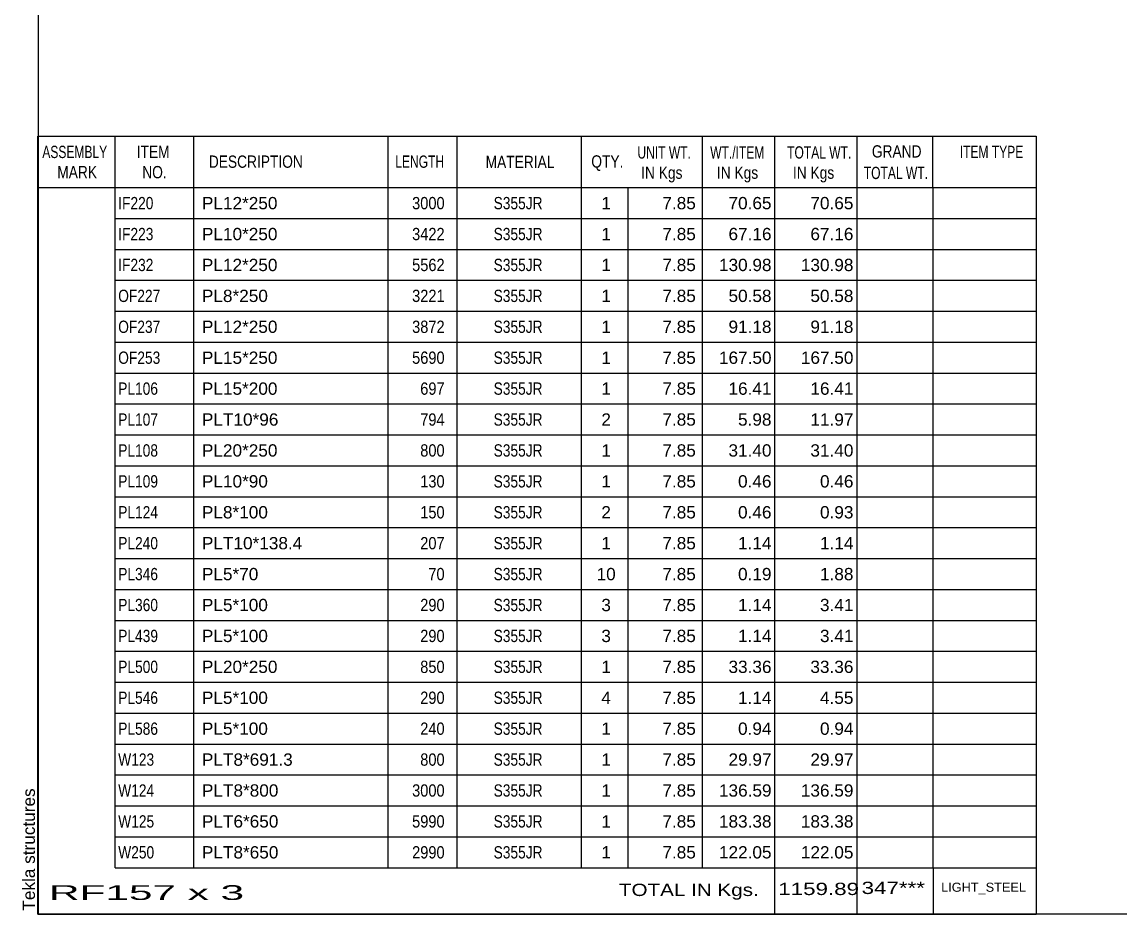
# Model space of a CAD drawing. Header units: millimetres. Extents: x -1016 to -614, y -188 to 89.
# Drawn here: x -1016.1 to -845.7, y -187.6 to -49.1 of the extents above; entities that cross this region are included whole.
import ezdxf

# ---------------------------------------------------------------- set-up
doc = ezdxf.new("R2010")
doc.units = ezdxf.units.MM
doc.styles.add('Arial', font='ARIAL.TTF', dxfattribs={"height": 0.2})

# ---------------------------------------------------------------- blocks, each defined once
blk = doc.blocks.new('Unknown-624476843-1210')
at = {"color": 5, "linetype": 'Continuous'}
for p, q in [((-1013.61, 89.45), (-1013.61, -187.55)), ((-1013.61, -187.55), (-613.61, -187.55))]:
    blk.add_line(p, q, dxfattribs=at)
at = {"color": 174, "linetype": 'Continuous', "style": 'Arial'}
blk.add_text('Tekla structures', height=1.9102, rotation=90, dxfattribs=at).set_placement((-1014.11, -187.05))
blk = doc.blocks.new('CBS_BOM-624476843-6689')
at = {"color": 7, "linetype": 'Continuous'}
for p, q in [((-1013.64, -74.78), (-1013.64, -66.78)), ((-1013.64, -66.78), (-858.72, -66.78)), ((-1001.64, -74.78), (-1001.64, -66.78)), ((-989.45, -74.78), (-989.45, -66.78)), ((-959.28, -74.78), (-959.28, -66.78)), ((-948.6, -74.78), (-948.6, -66.78)), ((-929.29, -74.78), (-929.29, -66.78)), ((-910.49, -74.78), (-910.49, -66.78)), ((-899.27, -74.78), (-899.27, -66.78)), ((-886.49, -74.78), (-886.49, -66.78)), ((-874.74, -74.78), (-874.74, -66.78)), ((-858.72, -66.79), (-858.72, -74.77)), ((-1013.64, -74.78), (-858.72, -74.78)), ((-1013.64, -79.58), (-1013.64, -74.78)), ((-1001.64, -79.58), (-1001.64, -74.78)), ((-989.45, -79.58), (-989.45, -74.78)), ((-959.28, -79.58), (-959.28, -74.78)), ((-948.6, -79.58), (-948.6, -74.78)), ((-929.29, -79.58), (-929.29, -74.78)), ((-922.02, -79.58), (-922.02, -74.78)), ((-910.49, -79.58), (-910.49, -74.78)), ((-899.27, -79.58), (-899.27, -74.78)), ((-886.49, -79.58), (-886.49, -74.78)), ((-874.72, -79.58), (-874.72, -74.78)), ((-858.72, -74.79), (-858.72, -79.58)), ((-1013.64, -84.38), (-1013.64, -79.58)), ((-1001.64, -79.58), (-858.72, -79.58)), ((-1001.64, -84.38), (-1001.64, -79.58)), ((-989.45, -84.38), (-989.45, -79.58)), ((-959.28, -84.38), (-959.28, -79.58)), ((-948.6, -84.38), (-948.6, -79.58)), ((-929.29, -84.38), (-929.29, -79.58)), ((-922.02, -84.38), (-922.02, -79.58)), ((-910.49, -84.38), (-910.49, -79.58)), ((-899.27, -84.38), (-899.27, -79.58)), ((-886.49, -84.38), (-886.49, -79.58)), ((-874.72, -84.38), (-874.72, -79.58)), ((-858.72, -79.59), (-858.72, -84.38)), ((-1013.64, -89.18), (-1013.64, -84.38)), ((-1001.64, -84.38), (-858.72, -84.38)), ((-1001.64, -89.18), (-1001.64, -84.38)), ((-989.45, -89.18), (-989.45, -84.38)), ((-959.28, -89.18), (-959.28, -84.38)), ((-948.6, -89.18), (-948.6, -84.38)), ((-929.29, -89.18), (-929.29, -84.38)), ((-922.02, -89.18), (-922.02, -84.38)), ((-910.49, -89.18), (-910.49, -84.38)), ((-899.27, -89.18), (-899.27, -84.38)), ((-886.49, -89.18), (-886.49, -84.38)), ((-874.72, -89.18), (-874.72, -84.38)), ((-858.72, -84.39), (-858.72, -89.18)), ((-1013.64, -93.98), (-1013.64, -89.18)), ((-1001.64, -89.18), (-858.72, -89.18)), ((-1001.64, -93.98), (-1001.64, -89.18)), ((-989.45, -93.98), (-989.45, -89.18)), ((-959.28, -93.98), (-959.28, -89.18)), ((-948.6, -93.98), (-948.6, -89.18)), ((-929.29, -93.98), (-929.29, -89.18)), ((-922.02, -93.98), (-922.02, -89.18)), ((-910.49, -93.98), (-910.49, -89.18)), ((-899.27, -93.98), (-899.27, -89.18)), ((-886.49, -93.98), (-886.49, -89.18)), ((-874.72, -93.98), (-874.72, -89.18)), ((-858.72, -89.19), (-858.72, -93.98)), ((-1013.64, -98.78), (-1013.64, -93.98)), ((-1001.64, -93.98), (-858.72, -93.98)), ((-1001.64, -98.78), (-1001.64, -93.98)), ((-989.45, -98.78), (-989.45, -93.98)), ((-959.28, -98.78), (-959.28, -93.98)), ((-948.6, -98.78), (-948.6, -93.98)), ((-929.29, -98.78), (-929.29, -93.98)), ((-922.02, -98.78), (-922.02, -93.98)), ((-910.49, -98.78), (-910.49, -93.98)), ((-899.27, -98.78), (-899.27, -93.98)), ((-886.49, -98.78), (-886.49, -93.98)), ((-874.72, -98.78), (-874.72, -93.98)), ((-858.72, -93.99), (-858.72, -98.78)), ((-1013.64, -103.58), (-1013.64, -98.78)), ((-1001.64, -98.78), (-858.72, -98.78)), ((-1001.64, -103.58), (-1001.64, -98.78)), ((-989.45, -103.58), (-989.45, -98.78)), ((-959.28, -103.58), (-959.28, -98.78)), ((-948.6, -103.58), (-948.6, -98.78)), ((-929.29, -103.58), (-929.29, -98.78)), ((-922.02, -103.58), (-922.02, -98.78)), ((-910.49, -103.58), (-910.49, -98.78)), ((-899.27, -103.58), (-899.27, -98.78)), ((-886.49, -103.58), (-886.49, -98.78)), ((-874.72, -103.58), (-874.72, -98.78)), ((-858.72, -98.79), (-858.72, -103.58)), ((-1013.64, -108.38), (-1013.64, -103.58)), ((-1001.64, -103.58), (-858.72, -103.58)), ((-1001.64, -108.38), (-1001.64, -103.58)), ((-989.45, -108.38), (-989.45, -103.58)), ((-959.28, -108.38), (-959.28, -103.58)), ((-948.6, -108.38), (-948.6, -103.58)), ((-929.29, -108.38), (-929.29, -103.58)), ((-922.02, -108.38), (-922.02, -103.58)), ((-910.49, -108.38), (-910.49, -103.58)), ((-899.27, -108.38), (-899.27, -103.58)), ((-886.49, -108.38), (-886.49, -103.58)), ((-874.72, -108.38), (-874.72, -103.58)), ((-858.72, -103.59), (-858.72, -108.38)), ((-1013.64, -113.18), (-1013.64, -108.38)), ((-1001.64, -108.38), (-858.72, -108.38)), ((-1001.64, -113.18), (-1001.64, -108.38)), ((-989.45, -113.18), (-989.45, -108.38)), ((-959.28, -113.18), (-959.28, -108.38)), ((-948.6, -113.18), (-948.6, -108.38)), ((-929.29, -113.18), (-929.29, -108.38)), ((-922.02, -113.18), (-922.02, -108.38)), ((-910.49, -113.18), (-910.49, -108.38)), ((-899.27, -113.18), (-899.27, -108.38)), ((-886.49, -113.18), (-886.49, -108.38)), ((-874.72, -113.18), (-874.72, -108.38)), ((-858.72, -108.39), (-858.72, -113.18)), ((-1013.64, -117.98), (-1013.64, -113.18)), ((-1001.64, -113.18), (-858.72, -113.18)), ((-1001.64, -117.98), (-1001.64, -113.18)), ((-989.45, -117.98), (-989.45, -113.18)), ((-959.28, -117.98), (-959.28, -113.18)), ((-948.6, -117.98), (-948.6, -113.18)), ((-929.29, -117.98), (-929.29, -113.18)), ((-922.02, -117.98), (-922.02, -113.18)), ((-910.49, -117.98), (-910.49, -113.18)), ((-899.27, -117.98), (-899.27, -113.18)), ((-886.49, -117.98), (-886.49, -113.18)), ((-874.72, -117.98), (-874.72, -113.18)), ((-858.72, -113.19), (-858.72, -117.98)), ((-1013.64, -122.78), (-1013.64, -117.98)), ((-1001.64, -117.98), (-858.72, -117.98)), ((-1001.64, -122.78), (-1001.64, -117.98)), ((-989.45, -122.78), (-989.45, -117.98)), ((-959.28, -122.78), (-959.28, -117.98)), ((-948.6, -122.78), (-948.6, -117.98)), ((-929.29, -122.78), (-929.29, -117.98)), ((-922.02, -122.78), (-922.02, -117.98)), ((-910.49, -122.78), (-910.49, -117.98)), ((-899.27, -122.78), (-899.27, -117.98)), ((-886.49, -122.78), (-886.49, -117.98)), ((-874.72, -122.78), (-874.72, -117.98)), ((-858.72, -117.99), (-858.72, -122.78)), ((-1013.64, -127.58), (-1013.64, -122.78)), ((-1001.64, -122.78), (-858.72, -122.78)), ((-1001.64, -127.58), (-1001.64, -122.78)), ((-989.45, -127.58), (-989.45, -122.78)), ((-959.28, -127.58), (-959.28, -122.78)), ((-948.6, -127.58), (-948.6, -122.78)), ((-929.29, -127.58), (-929.29, -122.78)), ((-922.02, -127.58), (-922.02, -122.78)), ((-910.49, -127.58), (-910.49, -122.78)), ((-899.27, -127.58), (-899.27, -122.78)), ((-886.49, -127.58), (-886.49, -122.78)), ((-874.72, -127.58), (-874.72, -122.78)), ((-858.72, -122.79), (-858.72, -127.58)), ((-1013.64, -132.38), (-1013.64, -127.58)), ((-1001.64, -127.58), (-858.72, -127.58)), ((-1001.64, -132.38), (-1001.64, -127.58)), ((-989.45, -132.38), (-989.45, -127.58)), ((-959.28, -132.38), (-959.28, -127.58)), ((-948.6, -132.38), (-948.6, -127.58)), ((-929.29, -132.38), (-929.29, -127.58)), ((-922.02, -132.38), (-922.02, -127.58)), ((-910.49, -132.38), (-910.49, -127.58)), ((-899.27, -132.38), (-899.27, -127.58)), ((-886.49, -132.38), (-886.49, -127.58)), ((-874.72, -132.38), (-874.72, -127.58)), ((-858.72, -127.59), (-858.72, -132.38)), ((-1013.64, -137.18), (-1013.64, -132.38)), ((-1001.64, -132.38), (-858.72, -132.38)), ((-1001.64, -137.18), (-1001.64, -132.38)), ((-989.45, -137.18), (-989.45, -132.38)), ((-959.28, -137.18), (-959.28, -132.38)), ((-948.6, -137.18), (-948.6, -132.38)), ((-929.29, -137.18), (-929.29, -132.38)), ((-922.02, -137.18), (-922.02, -132.38)), ((-910.49, -137.18), (-910.49, -132.38)), ((-899.27, -137.18), (-899.27, -132.38)), ((-886.49, -137.18), (-886.49, -132.38)), ((-874.72, -137.18), (-874.72, -132.38)), ((-858.72, -132.39), (-858.72, -137.18)), ((-1013.64, -141.98), (-1013.64, -137.18)), ((-1001.64, -137.18), (-858.72, -137.18)), ((-1001.64, -141.98), (-1001.64, -137.18)), ((-989.45, -141.98), (-989.45, -137.18)), ((-959.28, -141.98), (-959.28, -137.18)), ((-948.6, -141.98), (-948.6, -137.18)), ((-929.29, -141.98), (-929.29, -137.18)), ((-922.02, -141.98), (-922.02, -137.18)), ((-910.49, -141.98), (-910.49, -137.18)), ((-899.27, -141.98), (-899.27, -137.18)), ((-886.49, -141.98), (-886.49, -137.18)), ((-874.72, -141.98), (-874.72, -137.18)), ((-858.72, -137.19), (-858.72, -141.98)), ((-1013.64, -146.78), (-1013.64, -141.98)), ((-1001.64, -141.98), (-858.72, -141.98)), ((-1001.64, -146.78), (-1001.64, -141.98)), ((-989.45, -146.78), (-989.45, -141.98)), ((-959.28, -146.78), (-959.28, -141.98)), ((-948.6, -146.78), (-948.6, -141.98)), ((-929.29, -146.78), (-929.29, -141.98)), ((-922.02, -146.78), (-922.02, -141.98)), ((-910.49, -146.78), (-910.49, -141.98)), ((-899.27, -146.78), (-899.27, -141.98)), ((-886.49, -146.78), (-886.49, -141.98)), ((-874.72, -146.78), (-874.72, -141.98)), ((-858.72, -141.99), (-858.72, -146.78)), ((-1013.64, -151.58), (-1013.64, -146.78)), ((-1001.64, -146.78), (-858.72, -146.78)), ((-1001.64, -151.58), (-1001.64, -146.78)), ((-989.45, -151.58), (-989.45, -146.78)), ((-959.28, -151.58), (-959.28, -146.78)), ((-948.6, -151.58), (-948.6, -146.78)), ((-929.29, -151.58), (-929.29, -146.78)), ((-922.02, -151.58), (-922.02, -146.78)), ((-910.49, -151.58), (-910.49, -146.78)), ((-899.27, -151.58), (-899.27, -146.78)), ((-886.49, -151.58), (-886.49, -146.78)), ((-874.72, -151.58), (-874.72, -146.78)), ((-858.72, -146.79), (-858.72, -151.58)), ((-1013.64, -156.38), (-1013.64, -151.58)), ((-1001.64, -151.58), (-858.72, -151.58)), ((-1001.64, -156.38), (-1001.64, -151.58)), ((-989.45, -156.38), (-989.45, -151.58)), ((-959.28, -156.38), (-959.28, -151.58)), ((-948.6, -156.38), (-948.6, -151.58)), ((-929.29, -156.38), (-929.29, -151.58)), ((-922.02, -156.38), (-922.02, -151.58)), ((-910.49, -156.38), (-910.49, -151.58)), ((-899.27, -156.38), (-899.27, -151.58)), ((-886.49, -156.38), (-886.49, -151.58)), ((-874.72, -156.38), (-874.72, -151.58)), ((-858.72, -151.59), (-858.72, -156.38)), ((-1013.64, -161.18), (-1013.64, -156.38)), ((-1001.64, -156.38), (-858.72, -156.38)), ((-1001.64, -161.18), (-1001.64, -156.38)), ((-989.45, -161.18), (-989.45, -156.38)), ((-959.28, -161.18), (-959.28, -156.38)), ((-948.6, -161.18), (-948.6, -156.38)), ((-929.29, -161.18), (-929.29, -156.38)), ((-922.02, -161.18), (-922.02, -156.38)), ((-910.49, -161.18), (-910.49, -156.38)), ((-899.27, -161.18), (-899.27, -156.38)), ((-886.49, -161.18), (-886.49, -156.38)), ((-874.72, -161.18), (-874.72, -156.38)), ((-858.72, -156.39), (-858.72, -161.18)), ((-1013.64, -165.98), (-1013.64, -161.18)), ((-1001.64, -161.18), (-858.72, -161.18)), ((-1001.64, -165.98), (-1001.64, -161.18)), ((-989.45, -165.98), (-989.45, -161.18)), ((-959.28, -165.98), (-959.28, -161.18)), ((-948.6, -165.98), (-948.6, -161.18)), ((-929.29, -165.98), (-929.29, -161.18)), ((-922.02, -165.98), (-922.02, -161.18)), ((-910.49, -165.98), (-910.49, -161.18)), ((-899.27, -165.98), (-899.27, -161.18)), ((-886.49, -165.98), (-886.49, -161.18)), ((-874.72, -165.98), (-874.72, -161.18)), ((-858.72, -161.19), (-858.72, -165.98)), ((-1013.64, -170.78), (-1013.64, -165.98)), ((-1001.64, -165.98), (-858.72, -165.98)), ((-1001.64, -170.78), (-1001.64, -165.98)), ((-989.45, -170.78), (-989.45, -165.98)), ((-959.28, -170.78), (-959.28, -165.98)), ((-948.6, -170.78), (-948.6, -165.98)), ((-929.29, -170.78), (-929.29, -165.98)), ((-922.02, -170.78), (-922.02, -165.98)), ((-910.49, -170.78), (-910.49, -165.98)), ((-899.27, -170.78), (-899.27, -165.98)), ((-886.49, -170.78), (-886.49, -165.98)), ((-874.72, -170.78), (-874.72, -165.98)), ((-858.72, -165.99), (-858.72, -170.78)), ((-1013.64, -175.58), (-1013.64, -170.78)), ((-1001.64, -170.78), (-858.72, -170.78)), ((-1001.64, -175.58), (-1001.64, -170.78)), ((-989.45, -175.58), (-989.45, -170.78)), ((-959.28, -175.58), (-959.28, -170.78)), ((-948.6, -175.58), (-948.6, -170.78)), ((-929.29, -175.58), (-929.29, -170.78)), ((-922.02, -175.58), (-922.02, -170.78)), ((-910.49, -175.58), (-910.49, -170.78)), ((-899.27, -175.58), (-899.27, -170.78)), ((-886.49, -175.58), (-886.49, -170.78)), ((-874.72, -175.58), (-874.72, -170.78)), ((-858.72, -170.79), (-858.72, -175.58)), ((-1013.64, -180.38), (-1013.64, -175.58)), ((-1001.64, -175.58), (-858.72, -175.58)), ((-1001.64, -180.38), (-1001.64, -175.58)), ((-989.45, -180.38), (-989.45, -175.58)), ((-959.28, -180.38), (-959.28, -175.58)), ((-948.6, -180.38), (-948.6, -175.58)), ((-929.29, -180.38), (-929.29, -175.58)), ((-922.02, -180.38), (-922.02, -175.58)), ((-910.49, -180.38), (-910.49, -175.58)), ((-899.27, -180.38), (-899.27, -175.58)), ((-886.49, -180.38), (-886.49, -175.58)), ((-874.72, -180.38), (-874.72, -175.58)), ((-858.72, -175.59), (-858.72, -180.38)), ((-1013.64, -187.58), (-1013.64, -180.4)), ((-1001.64, -180.38), (-858.72, -180.38)), ((-899.27, -187.58), (-899.27, -180.4)), ((-886.49, -187.58), (-886.49, -180.4)), ((-874.68, -187.58), (-874.68, -180.4)), ((-858.72, -180.38), (-858.72, -187.58)), ((-1013.64, -187.58), (-858.72, -187.58))]:
    blk.add_line(p, q, dxfattribs=at)
at = {"color": 3, "linetype": 'Continuous', "style": 'Arial'}
for s, height, width, p in [('ASSEMBLY', 1.91, 0.7, (-1012.96, -70.2)), ('ITEM', 1.91, 0.8, (-998.31, -70.2)), ('DESCRIPTION', 1.9102, 0.8, (-987.12, -71.71)), ('LENGTH', 1.91, 0.7, (-958.18, -71.71)), ('MATERIAL', 1.91, 0.8, (-944.16, -71.76)), ('QTY.', 1.91, 0.8, (-927.76, -71.68)), ('UNIT WT.', 1.91, 0.7, (-920.6, -70.28)), ('WT./ITEM', 1.91, 0.7, (-909.31, -70.28)), ('TOTAL WT.', 1.91, 0.7, (-897.37, -70.28)), ('GRAND', 1.91, 0.8, (-884.22, -70.12)), ('ITEM TYPE', 1.91, 0.7, (-870.58, -70.2)), ('MARK', 1.91, 0.8, (-1010.64, -73.34)), ('NO.', 1.91, 0.8, (-997.45, -73.34)), ('IN Kgs', 1.91, 0.8, (-920.02, -73.42)), ('IN Kgs', 1.91, 0.8, (-908.27, -73.42)), ('IN Kgs', 1.91, 0.8, (-896.47, -73.42)), ('TOTAL WT.', 1.91, 0.7, (-885.47, -73.46))]:
    blk.add_text(s, height=height, dxfattribs=dict(at, width=width)).set_placement(p)
at = {"color": 7, "linetype": 'Continuous', "style": 'Arial'}
for s, width, p in [('IF220', 0.8, (-1001.18, -78.15)), ('3000', 0.85, (-955.57, -78.15)), ('S355JR', 0.8, (-942.92, -78.15)), ('IF223', 0.8, (-1001.18, -82.95)), ('3422', 0.85, (-955.57, -82.95)), ('S355JR', 0.8, (-942.92, -82.95)), ('IF232', 0.8, (-1001.18, -87.75)), ('5562', 0.85, (-955.57, -87.75)), ('S355JR', 0.8, (-942.92, -87.75)), ('OF227', 0.8, (-1001.18, -92.55)), ('3221', 0.85, (-955.57, -92.55)), ('S355JR', 0.8, (-942.92, -92.55)), ('OF237', 0.8, (-1001.18, -97.35)), ('3872', 0.85, (-955.57, -97.35)), ('S355JR', 0.8, (-942.92, -97.35)), ('OF253', 0.8, (-1001.18, -102.15)), ('5690', 0.85, (-955.57, -102.15)), ('S355JR', 0.8, (-942.92, -102.15)), ('PL106', 0.8, (-1001.18, -106.95)), ('697', 0.85, (-954.31, -106.95)), ('S355JR', 0.8, (-942.92, -106.95)), ('PL107', 0.8, (-1001.18, -111.75)), ('794', 0.85, (-954.31, -111.75)), ('S355JR', 0.8, (-942.92, -111.75)), ('PL108', 0.8, (-1001.18, -116.55)), ('800', 0.85, (-954.31, -116.55)), ('S355JR', 0.8, (-942.92, -116.55)), ('PL109', 0.8, (-1001.18, -121.35)), ('130', 0.85, (-954.31, -121.35)), ('S355JR', 0.8, (-942.92, -121.35)), ('PL124', 0.8, (-1001.18, -126.15)), ('150', 0.85, (-954.31, -126.15)), ('S355JR', 0.8, (-942.92, -126.15)), ('PL240', 0.8, (-1001.18, -130.95)), ('207', 0.85, (-954.31, -130.95)), ('S355JR', 0.8, (-942.92, -130.95)), ('PL346', 0.8, (-1001.18, -135.75)), ('70', 0.85, (-953.05, -135.75)), ('S355JR', 0.8, (-942.92, -135.75)), ('PL360', 0.8, (-1001.18, -140.55)), ('290', 0.85, (-954.31, -140.55)), ('S355JR', 0.8, (-942.92, -140.55)), ('PL439', 0.8, (-1001.18, -145.35)), ('290', 0.85, (-954.31, -145.35)), ('S355JR', 0.8, (-942.92, -145.35)), ('PL500', 0.8, (-1001.18, -150.15)), ('850', 0.85, (-954.31, -150.15)), ('S355JR', 0.8, (-942.92, -150.15)), ('PL546', 0.8, (-1001.18, -154.95)), ('290', 0.85, (-954.31, -154.95)), ('S355JR', 0.8, (-942.92, -154.95)), ('PL586', 0.8, (-1001.18, -159.75)), ('240', 0.85, (-954.31, -159.75)), ('S355JR', 0.8, (-942.92, -159.75)), ('W123', 0.8, (-1001.18, -164.55)), ('800', 0.85, (-954.31, -164.55)), ('S355JR', 0.8, (-942.92, -164.55)), ('W124', 0.8, (-1001.18, -169.35)), ('3000', 0.85, (-955.57, -169.35)), ('S355JR', 0.8, (-942.92, -169.35)), ('W125', 0.8, (-1001.18, -174.15)), ('5990', 0.85, (-955.57, -174.15)), ('S355JR', 0.8, (-942.92, -174.15)), ('W250', 0.8, (-1001.18, -178.95)), ('2990', 0.85, (-955.57, -178.95)), ('S355JR', 0.8, (-942.92, -178.95))]:
    blk.add_text(s, height=1.91, dxfattribs=dict(at, width=width)).set_placement(p)
for s, height, p in [('PL12*250', 1.91, (-988.19, -78.15)), ('1', 1.91, (-926.2, -78.15)), ('7.85', 1.91, (-916.73, -78.15)), ('70.65', 1.91, (-906.47, -78.15)), ('70.65', 1.91, (-893.76, -78.15)), ('PL10*250', 1.91, (-988.19, -82.95)), ('1', 1.91, (-926.2, -82.95)), ('7.85', 1.91, (-916.73, -82.95)), ('67.16', 1.91, (-906.47, -82.95)), ('67.16', 1.91, (-893.76, -82.95)), ('PL12*250', 1.91, (-988.19, -87.75)), ('1', 1.91, (-926.2, -87.75)), ('7.85', 1.91, (-916.73, -87.75)), ('130.98', 1.91, (-907.95, -87.75)), ('130.98', 1.91, (-895.24, -87.75)), ('PL8*250', 1.91, (-988.19, -92.55)), ('1', 1.91, (-926.2, -92.55)), ('7.85', 1.91, (-916.73, -92.55)), ('50.58', 1.91, (-906.47, -92.55)), ('50.58', 1.91, (-893.76, -92.55)), ('PL12*250', 1.91, (-988.19, -97.35)), ('7.85', 1.91, (-916.73, -97.35)), ('91.18', 1.91, (-906.47, -97.35)), ('91.18', 1.91, (-893.76, -97.35)), ('1', 1.91, (-926.2, -97.35)), ('PL15*250', 1.91, (-988.19, -102.15)), ('1', 1.91, (-926.2, -102.15)), ('7.85', 1.91, (-916.73, -102.15)), ('167.50', 1.91, (-907.95, -102.15)), ('167.50', 1.91, (-895.24, -102.15)), ('PL15*200', 1.91, (-988.19, -106.95)), ('1', 1.91, (-926.2, -106.95)), ('7.85', 1.91, (-916.73, -106.95)), ('16.41', 1.91, (-906.47, -106.95)), ('16.41', 1.91, (-893.76, -106.95)), ('PLT10*96', 1.91, (-988.19, -111.75)), ('2', 1.91, (-926.2, -111.75)), ('7.85', 1.91, (-916.73, -111.75)), ('5.98', 1.91, (-904.99, -111.75)), ('11.97', 1.91, (-893.76, -111.75)), ('PL20*250', 1.91, (-988.19, -116.55)), ('1', 1.91, (-926.2, -116.55)), ('7.85', 1.91, (-916.73, -116.55)), ('31.40', 1.91, (-906.47, -116.55)), ('31.40', 1.91, (-893.76, -116.55)), ('PL10*90', 1.91, (-988.19, -121.35)), ('1', 1.91, (-926.2, -121.35)), ('7.85', 1.91, (-916.73, -121.35)), ('0.46', 1.91, (-904.99, -121.35)), ('0.46', 1.91, (-892.27, -121.35)), ('PL8*100', 1.91, (-988.19, -126.15)), ('2', 1.91, (-926.2, -126.15)), ('7.85', 1.91, (-916.73, -126.15)), ('0.46', 1.91, (-904.99, -126.15)), ('0.93', 1.91, (-892.27, -126.15)), ('PLT10*138.4', 1.9102, (-988.19, -130.95)), ('1', 1.91, (-926.2, -130.95)), ('7.85', 1.91, (-916.73, -130.95)), ('1.14', 1.91, (-904.99, -130.95)), ('1.14', 1.91, (-892.27, -130.95)), ('PL5*70', 1.91, (-988.19, -135.75)), ('10', 1.91, (-926.94, -135.75)), ('7.85', 1.91, (-916.73, -135.75)), ('0.19', 1.91, (-904.99, -135.75)), ('1.88', 1.91, (-892.27, -135.75)), ('PL5*100', 1.91, (-988.19, -140.55)), ('3', 1.91, (-926.2, -140.55)), ('7.85', 1.91, (-916.73, -140.55)), ('1.14', 1.91, (-904.99, -140.55)), ('3.41', 1.91, (-892.27, -140.55)), ('PL5*100', 1.91, (-988.19, -145.35)), ('3', 1.91, (-926.2, -145.35)), ('7.85', 1.91, (-916.73, -145.35)), ('1.14', 1.91, (-904.99, -145.35)), ('3.41', 1.91, (-892.27, -145.35)), ('PL20*250', 1.91, (-988.19, -150.15)), ('1', 1.91, (-926.2, -150.15)), ('7.85', 1.91, (-916.73, -150.15)), ('33.36', 1.91, (-906.47, -150.15)), ('33.36', 1.91, (-893.76, -150.15)), ('PL5*100', 1.91, (-988.19, -154.95)), ('4', 1.91, (-926.2, -154.95)), ('7.85', 1.91, (-916.73, -154.95)), ('1.14', 1.91, (-904.99, -154.95)), ('4.55', 1.91, (-892.27, -154.95)), ('PL5*100', 1.91, (-988.19, -159.75)), ('1', 1.91, (-926.2, -159.75)), ('7.85', 1.91, (-916.73, -159.75)), ('0.94', 1.91, (-904.99, -159.75)), ('0.94', 1.91, (-892.27, -159.75)), ('PLT8*691.3', 1.91, (-988.19, -164.55)), ('1', 1.91, (-926.2, -164.55)), ('7.85', 1.91, (-916.73, -164.55)), ('29.97', 1.91, (-906.47, -164.55)), ('29.97', 1.91, (-893.76, -164.55)), ('PLT8*800', 1.91, (-988.19, -169.35)), ('1', 1.91, (-926.2, -169.35)), ('7.85', 1.91, (-916.73, -169.35)), ('136.59', 1.91, (-907.95, -169.35)), ('136.59', 1.91, (-895.24, -169.35)), ('PLT6*650', 1.91, (-988.19, -174.15)), ('1', 1.91, (-926.2, -174.15)), ('7.85', 1.91, (-916.73, -174.15)), ('183.38', 1.91, (-907.95, -174.15)), ('183.38', 1.91, (-895.24, -174.15)), ('PLT8*650', 1.91, (-988.19, -178.95)), ('1', 1.91, (-926.2, -178.95)), ('7.85', 1.91, (-916.73, -178.95)), ('122.05', 1.91, (-907.95, -178.95)), ('122.05', 1.91, (-895.24, -178.95))]:
    blk.add_text(s, height=height, dxfattribs=at).set_placement(p)
at = {"color": 6, "linetype": 'Continuous', "style": 'Arial'}
for s, height, width, p in [('RF157 x 3', 2.292, 2.05, (-1011.92, -185.39)), ('TOTAL IN Kgs.', 1.9102, 1.2, (-923.48, -184.78)), ('1159.89', 1.91, 1.3, (-898.75, -184.63)), ('347***', 1.91, 1.3, (-885.81, -184.47))]:
    blk.add_text(s, height=height, dxfattribs=dict(at, width=width)).set_placement(p)
blk.add_text('LIGHT_STEEL', height=1.4135, dxfattribs=at).set_placement((-873.47, -184.12))

msp = doc.modelspace()

# ---------------------------------------------------------------- block references
for name in ['Unknown-624476843-1210', 'CBS_BOM-624476843-6689']:
    msp.add_blockref(name, (0, 0))

doc.saveas('drawing.dxf')
